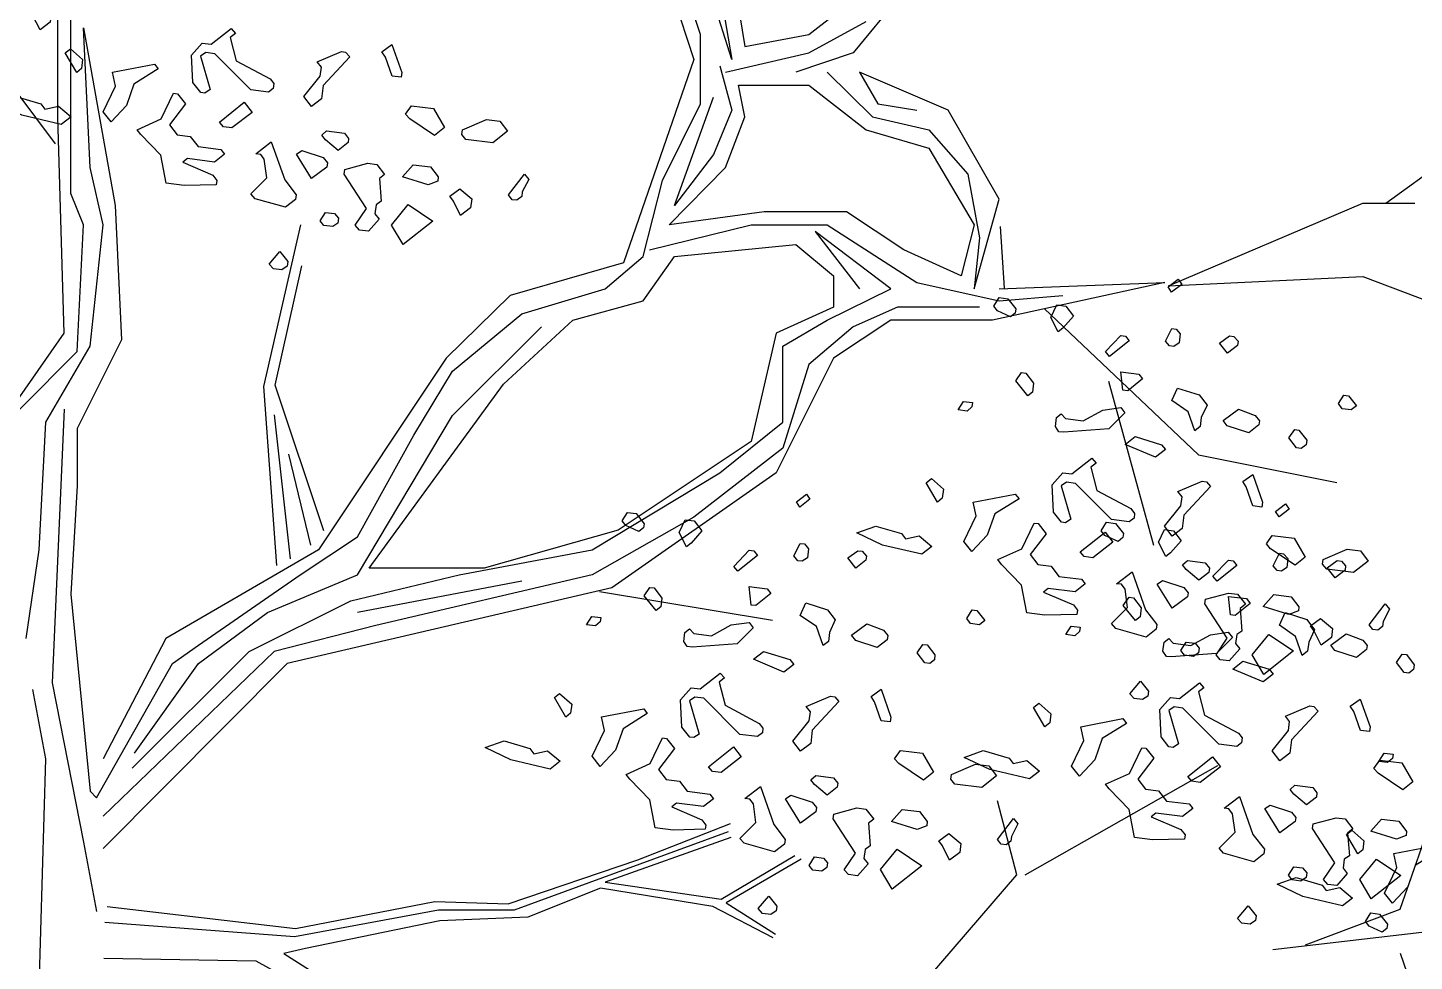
# Model space of a CAD drawing. Header units: millimetres. Extents: x 935 to 13922, y 3203 to 7816.
# Drawn here: x 5887.9 to 5983.4, y 4284.7 to 4349 of the extents above; entities that cross this region are included whole.
import ezdxf

# ---------------------------------------------------------------- set-up
doc = ezdxf.new("R2010")
doc.units = ezdxf.units.MM
doc.layers.add('ALBERI', color=104, linetype='Continuous')

msp = doc.modelspace()

# ---------------------------------------------------------------- linework, layer by layer
at = {"layer": 'ALBERI', "color": 44, "linetype": 'ByBlock'}
for p, q in [((5934.199, 4348.501), (5931.591, 4356.403)), ((5936.36, 4346.786), (5933.305, 4356.403)), ((5934.646, 4356.85), (5936.36, 4346.786)), ((5935.913, 4355.956), (5937.254, 4347.681)), ((5889.774, 4340.973), (5879.172, 4355.17)), ((5889.935, 4342.835), (5889.935, 4352.452)), ((5932.038, 4352.005), (5933.752, 4346.786)), ((5890.829, 4343.283), (5890.829, 4350.737)), ((5892.171, 4339.331), (5891.723, 4348.948)), ((5891.723, 4348.948), (5893.884, 4336.722)), ((5934.199, 4343.73), (5934.199, 4348.501)), ((5937.254, 4347.681), (5941.651, 4348.501)), ((5933.752, 4346.786), (5928.908, 4332.771)), ((5935.913, 4345.892), (5941.651, 4347.234)), ((5944.706, 4347.234), (5940.756, 4345.892)), ((5935.54, 4346.339), (5936.36, 4343.283)), ((5937.254, 4342.835), (5936.807, 4344.997)), ((5936.807, 4344.997), (5941.651, 4344.997)), ((5931.591, 4338.437), (5934.199, 4343.73)), ((5932.41, 4336.722), (5935.093, 4344.177)), ((5890.382, 4327.926), (5889.935, 4342.835)), ((5890.829, 4337.542), (5890.829, 4343.283)), ((5936.36, 4343.283), (5935.093, 4340.226)), ((5935.913, 4339.331), (5937.254, 4342.835)), ((5935.093, 4340.226), (5932.41, 4336.722)), ((5893.065, 4335.38), (5892.171, 4339.331)), ((5932.038, 4335.38), (5935.913, 4339.331)), ((5930.249, 4333.218), (5931.591, 4338.437)), ((5891.723, 4335.38), (5890.829, 4337.542)), ((5893.884, 4336.722), (5894.332, 4327.478)), ((5938.595, 4336.275), (5932.038, 4335.38)), ((5944.259, 4336.275), (5938.595, 4336.275)), ((5891.276, 4326.658), (5891.723, 4335.38)), ((5892.171, 4327.031), (5893.065, 4335.38)), ((5930.697, 4333.666), (5937.701, 4335.38)), ((5937.701, 4335.38), (5942.918, 4335.38)), ((5932.41, 4333.218), (5940.756, 4334.039)), ((5940.756, 4334.039), (5943.365, 4331.877)), ((5927.641, 4330.982), (5930.249, 4333.218)), ((5930.249, 4330.162), (5932.41, 4333.218)), ((5928.908, 4332.771), (5921.084, 4330.535)), ((5921.084, 4330.535), (5916.687, 4326.211)), ((5921.903, 4329.267), (5927.641, 4330.982)), ((5925.406, 4328.82), (5930.249, 4330.162)), ((5917.134, 4325.316), (5921.903, 4329.267)), ((5943.365, 4329.715), (5939.415, 4327.926)), ((5917.134, 4322.26), (5923.245, 4328.373)), ((5920.637, 4324.422), (5925.406, 4328.82)), ((5939.862, 4327.031), (5942.918, 4328.82)), ((5886.433, 4322.26), (5890.382, 4327.926)), ((5894.332, 4327.478), (5891.276, 4321.365)), ((5939.415, 4327.926), (5937.701, 4320.471)), ((5887.327, 4322.707), (5891.276, 4326.658)), ((5889.115, 4321.812), (5892.171, 4327.031)), ((5939.862, 4321.812), (5939.862, 4327.031)), ((5916.687, 4326.211), (5907.894, 4313.016)), ((5943.365, 4326.211), (5939.415, 4318.309)), ((5941.651, 4325.764), (5939.862, 4320.023)), ((5911.396, 4311.748), (5920.637, 4324.422)), ((5914.452, 4320.918), (5917.134, 4325.316)), ((5962.292, 4324.628), (5965.399, 4313.328)), ((5890.382, 4322.707), (5889.562, 4303.846)), ((5888.668, 4313.016), (5889.115, 4321.812)), ((5910.577, 4311.301), (5917.134, 4322.26)), ((5935.54, 4318.309), (5939.862, 4321.812)), ((5891.276, 4321.365), (5891.276, 4317.414)), ((5910.577, 4313.91), (5914.452, 4320.918)), ((5937.701, 4320.471), (5928.535, 4314.358)), ((5939.862, 4320.023), (5933.752, 4315.252)), ((5926.747, 4313.016), (5935.54, 4318.309)), ((5939.415, 4318.309), (5928.088, 4310.407)), ((5891.276, 4317.414), (5890.829, 4309.959)), ((5933.752, 4315.252), (5926.747, 4311.301)), ((5906.627, 4311.301), (5910.577, 4313.91)), ((5928.535, 4314.358), (5919.295, 4311.748)), ((5887.774, 4306.903), (5888.668, 4313.016)), ((5907.894, 4313.016), (5897.387, 4306.903)), ((5917.581, 4311.301), (5926.747, 4313.016)), ((5899.622, 4306.455), (5906.627, 4311.301)), ((5904.392, 4308.692), (5910.577, 4311.301)), ((5910.129, 4309.512), (5917.581, 4311.301)), ((5919.295, 4311.748), (5911.396, 4311.748)), ((5926.747, 4311.301), (5911.843, 4307.797)), ((5928.088, 4310.407), (5905.733, 4305.188)), ((5921.903, 4310.854), (5910.577, 4308.692)), ((5927.254, 4310.133), (5939.161, 4308.175)), ((5890.829, 4309.959), (5892.171, 4296.391)), ((5903.125, 4306.008), (5910.129, 4309.512)), ((5899.622, 4305.188), (5904.392, 4308.692)), ((5911.843, 4307.797), (5904.839, 4306.008)), ((5897.387, 4306.903), (5893.065, 4298.628)), ((5897.834, 4305.188), (5899.622, 4306.455)), ((5904.839, 4306.008), (5893.065, 4294.677)), ((5895.06, 4297.979), (5903.125, 4306.008)), ((5892.618, 4295.944), (5897.834, 4305.188)), ((5905.733, 4305.188), (5893.065, 4292.44)), ((5895.226, 4299.001), (5899.622, 4305.188)), ((5889.115, 4298.628), (5888.221, 4303.399)), ((5889.562, 4303.846), (5891.723, 4292.888)), ((5888.668, 4282.823), (5889.115, 4298.628)), ((5956.548, 4290.634), (5969.825, 4298.168)), ((5892.171, 4296.391), (5892.618, 4295.944)), ((5955.983, 4290.634), (5954.665, 4295.719)), ((5891.723, 4292.888), (5892.618, 4288.116)), ((5948.45, 4281.877), (5955.983, 4290.634)), ((5975.861, 4285.819), (5982.385, 4288.267)), ((5973.613, 4285.493), (5984.868, 4286.798))]:
    msp.add_line(p, q, dxfattribs=at)
at = {"layer": 'ALBERI', "color": 104, "linetype": 'ByBlock'}
for p, q in [((5941.651, 4348.501), (5947.314, 4352.899)), ((5948.655, 4352.005), (5944.706, 4347.234)), ((5941.651, 4347.234), (5945.6, 4349.396)), ((5942.918, 4345.892), (5946.047, 4342.835)), ((5951.264, 4343.283), (5945.153, 4345.892)), ((5945.153, 4345.892), (5946.42, 4343.73)), ((5941.651, 4344.997), (5945.6, 4341.941)), ((5946.42, 4343.73), (5949.103, 4343.283)), ((5946.047, 4342.835), (5949.922, 4341.941)), ((5954.766, 4337.17), (5951.264, 4343.283)), ((5981.407, 4336.894), (5989.725, 4342.931)), ((5945.6, 4341.941), (5949.922, 4340.673)), ((5949.922, 4341.941), (5952.605, 4338.884)), ((5949.922, 4340.673), (5953.052, 4335.38)), ((5952.605, 4338.884), (5953.425, 4334.486)), ((5953.052, 4330.982), (5954.766, 4337.17)), ((5966.436, 4331.183), (5979.811, 4336.894)), ((5979.811, 4336.894), (5983.4, 4336.894)), ((5948.208, 4333.666), (5944.259, 4336.275)), ((5947.314, 4330.982), (5942.098, 4334.933)), ((5942.098, 4334.933), (5945.153, 4330.982)), ((5942.918, 4335.38), (5949.103, 4331.429)), ((5953.052, 4335.38), (5952.158, 4331.877)), ((5955.136, 4331.031), (5954.853, 4335.269)), ((5953.425, 4334.486), (5953.052, 4330.982)), ((5952.158, 4331.877), (5948.208, 4333.666)), ((5943.365, 4331.877), (5943.365, 4329.715)), ((5949.103, 4331.429), (5954.766, 4330.162)), ((5966.167, 4331.429), (5954.319, 4328.82)), ((5954.766, 4330.982), (5966.167, 4331.429)), ((5966.436, 4331.183), (5979.811, 4331.835)), ((5979.811, 4331.835), (5998.243, 4324.819)), ((5942.918, 4328.82), (5947.314, 4330.982)), ((5954.766, 4330.162), (5959.163, 4330.535)), ((5947.761, 4329.715), (5944.706, 4328.373)), ((5953.425, 4329.715), (5947.761, 4329.715)), ((5957.866, 4329.619), (5968.507, 4319.543)), ((5944.706, 4328.373), (5941.651, 4325.764)), ((5947.314, 4328.82), (5943.365, 4326.211)), ((5954.319, 4328.82), (5947.314, 4328.82)), ((5968.507, 4319.543), (5978.017, 4317.66)), ((5982.385, 4288.267), (5984.832, 4295.284)), ((5982.385, 4285.246), (5984.832, 4278.229))]:
    msp.add_line(p, q, dxfattribs=at)
at = {"layer": 'ALBERI', "color": 104}
for points in [[(5889.412, 4349.345), (5888.719, 4348.807), (5888.219, 4349.789), (5887.97, 4350.152), (5888.658, 4350.653), (5889.49, 4349.96), (5889.412, 4349.345)], [(5901.806, 4348.291), (5902.229, 4346.693), (5904.571, 4345.442), (5904.824, 4345.116), (5904.783, 4344.79), (5904.457, 4344.537), (5903.226, 4344.693), (5900.746, 4347.175), (5900.131, 4347.253), (5899.769, 4347.004), (5900.435, 4344.715), (5900.073, 4344.466), (5899.784, 4344.503), (5899.246, 4345.196), (5899.154, 4347.082), (5899.883, 4347.909), (5900.498, 4347.831), (5901.884, 4348.906), (5902.173, 4348.575), (5901.806, 4348.291)], [(5891.575, 4346.165), (5891.245, 4345.876), (5890.46, 4347.225), (5890.826, 4347.509), (5891.653, 4346.78), (5891.575, 4346.165)], [(5910.055, 4346.955), (5908.225, 4344.98), (5908.111, 4344.076), (5907.418, 4343.538), (5906.881, 4344.231), (5908.014, 4345.632), (5908.091, 4346.247), (5907.807, 4346.614), (5909.477, 4347.322), (5909.766, 4347.285), (5910.055, 4346.955)], [(5913.591, 4345.552), (5912.976, 4345.63), (5912.516, 4346.938), (5912.268, 4347.3), (5912.956, 4347.801), (5913.632, 4345.878), (5913.591, 4345.552)], [(5895.188, 4345.083), (5894.671, 4343.605), (5893.611, 4342.489), (5893.073, 4343.182), (5893.922, 4344.949), (5893.71, 4345.895), (5896.611, 4346.448), (5896.864, 4346.122), (5895.188, 4345.083)], [(5898.729, 4343.717), (5897.627, 4342.275), (5898.165, 4341.583), (5899.069, 4341.468), (5899.607, 4340.776), (5901.163, 4340.579), (5901.416, 4340.253), (5900.723, 4339.716), (5898.877, 4339.949), (5898.551, 4339.696), (5900.608, 4338.811), (5900.893, 4338.444), (5900.856, 4338.155), (5898.644, 4338.103), (5897.414, 4338.259), (5897.032, 4340.182), (5895.668, 4341.604), (5895.415, 4341.93), (5897.053, 4342.679), (5897.902, 4344.446), (5898.191, 4344.41), (5898.729, 4343.717)], [(5889.052, 4343.359), (5889.998, 4343.57), (5890.861, 4342.836), (5890.168, 4342.299), (5887.455, 4342.936), (5885.687, 4343.784), (5886.995, 4344.244), (5888.768, 4343.726), (5889.052, 4343.359)], [(5901.938, 4342.062), (5901.359, 4342.135), (5901.07, 4342.465), (5902.786, 4343.829), (5903.324, 4343.136), (5901.938, 4342.062)], [(5916.572, 4342.088), (5915.879, 4341.55), (5914.184, 4342.683), (5913.895, 4343.014), (5914.299, 4343.588), (5915.818, 4343.396), (5916.572, 4342.088)], [(5920.914, 4341.833), (5919.896, 4341.043), (5918.05, 4341.276), (5917.761, 4341.607), (5917.802, 4341.932), (5919.472, 4342.64), (5920.377, 4342.526), (5920.914, 4341.833)], [(5909.971, 4341.341), (5909.935, 4341.051), (5909.242, 4340.514), (5908.379, 4341.248), (5908.126, 4341.574), (5908.456, 4341.863), (5909.687, 4341.708), (5909.971, 4341.341)], [(5906.356, 4337.46), (5906.315, 4337.134), (5905.622, 4336.597), (5903.529, 4337.192), (5903.24, 4337.523), (5904.336, 4338.634), (5904.165, 4339.906), (5903.913, 4340.232), (5903.587, 4340.273), (5904.647, 4341.095), (5905.566, 4338.479), (5906.356, 4337.46)], [(5908.508, 4339.651), (5908.471, 4339.362), (5907.416, 4338.576), (5906.378, 4340.251), (5906.74, 4340.499), (5908.223, 4340.018), (5908.508, 4339.651)], [(5912.451, 4338.859), (5912.085, 4338.574), (5912.218, 4337.013), (5911.856, 4336.765), (5911.778, 4336.15), (5912.063, 4335.783), (5911.333, 4334.956), (5910.718, 4335.034), (5910.429, 4335.365), (5911.2, 4336.517), (5909.66, 4338.88), (5909.701, 4339.206), (5911.299, 4339.629), (5911.914, 4339.552), (5912.451, 4338.859)], [(5916.142, 4338.686), (5916.106, 4338.397), (5915.45, 4338.149), (5913.682, 4338.703), (5914.411, 4339.53), (5915.605, 4339.379), (5916.142, 4338.686)], [(5921.931, 4337.661), (5921.89, 4337.335), (5921.564, 4337.083), (5921.238, 4337.124), (5920.986, 4337.45), (5922.087, 4338.891), (5922.371, 4338.524), (5921.931, 4337.661)], [(5918.374, 4336.567), (5917.681, 4336.029), (5917.181, 4337.011), (5916.932, 4337.374), (5917.621, 4337.875), (5918.452, 4337.182), (5918.374, 4336.567)], [(5909.276, 4335.841), (5909.235, 4335.515), (5908.873, 4335.267), (5908.258, 4335.345), (5908.005, 4335.671), (5908.372, 4336.249), (5908.987, 4336.172), (5909.276, 4335.841)], [(5913.716, 4334.03), (5912.931, 4335.379), (5914.064, 4336.78), (5915.758, 4335.647), (5913.716, 4334.03)], [(5905.735, 4332.539), (5905.372, 4332.291), (5904.793, 4332.364), (5904.504, 4332.694), (5905.238, 4333.557), (5905.776, 4332.865), (5905.735, 4332.539)], [(5967.237, 4327.884), (5967.159, 4327.269), (5966.797, 4327.02), (5966.508, 4327.057), (5966.219, 4327.387), (5966.659, 4328.251), (5966.948, 4328.214), (5967.237, 4327.884)], [(5963.722, 4327.409), (5962.372, 4326.329), (5962.083, 4326.66), (5963.143, 4327.776), (5963.469, 4327.735), (5963.722, 4327.409)], [(5971.217, 4327.381), (5971.181, 4327.091), (5970.488, 4326.554), (5969.951, 4327.247), (5970.639, 4327.748), (5970.928, 4327.711), (5971.217, 4327.381)], [(5957.141, 4324.491), (5957.063, 4323.876), (5956.737, 4323.623), (5955.91, 4324.646), (5956.314, 4325.22), (5956.603, 4325.184), (5957.141, 4324.491)], [(5964.641, 4324.793), (5963.618, 4323.967), (5963.292, 4324.008), (5963.158, 4325.274), (5964.388, 4325.119), (5964.641, 4324.793)], [(5969.081, 4322.982), (5968.677, 4322.114), (5968.599, 4321.499), (5968.233, 4321.215), (5967.773, 4322.523), (5966.657, 4323.288), (5967.06, 4324.156), (5968.544, 4323.675), (5969.081, 4322.982)], [(5979.368, 4322.932), (5979.001, 4322.648), (5978.386, 4322.726), (5978.137, 4323.088), (5978.504, 4323.666), (5978.83, 4323.625), (5979.368, 4322.932)], [(5952.891, 4322.859), (5952.56, 4322.57), (5951.945, 4322.647), (5952.312, 4323.226), (5952.927, 4323.148), (5952.891, 4322.859)], [(5962.33, 4321.335), (5959.212, 4321.104), (5958.887, 4321.145), (5958.638, 4321.508), (5958.716, 4322.123), (5959.042, 4322.376), (5959.331, 4322.045), (5960.562, 4321.89), (5961.906, 4322.639), (5963.141, 4322.814), (5963.426, 4322.447), (5962.33, 4321.335)], [(5972.694, 4321.901), (5972.657, 4321.611), (5971.964, 4321.074), (5970.481, 4321.555), (5970.197, 4321.922), (5971.252, 4322.708), (5972.409, 4322.268), (5972.694, 4321.901)], [(5966.232, 4319.923), (5965.539, 4319.386), (5963.445, 4320.275), (5964.138, 4320.813), (5965.942, 4320.254), (5966.232, 4319.923)], [(5975.945, 4320.571), (5975.903, 4320.246), (5975.577, 4319.993), (5975.252, 4320.034), (5974.714, 4320.727), (5975.118, 4321.301), (5975.407, 4321.264), (5975.945, 4320.571)], [(5961.078, 4318.7), (5961.501, 4317.102), (5963.842, 4315.851), (5964.095, 4315.525), (5964.054, 4315.199), (5963.728, 4314.946), (5962.498, 4315.102), (5960.018, 4317.584), (5959.402, 4317.662), (5959.04, 4317.413), (5959.707, 4315.123), (5959.344, 4314.875), (5959.055, 4314.912), (5958.518, 4315.605), (5958.425, 4317.491), (5959.154, 4318.318), (5959.77, 4318.24), (5961.155, 4319.315), (5961.444, 4318.984), (5961.078, 4318.7)], [(5950.847, 4316.574), (5950.516, 4316.285), (5949.731, 4317.634), (5950.098, 4317.918), (5950.925, 4317.189), (5950.847, 4316.574)], [(5969.327, 4317.364), (5967.497, 4315.389), (5967.382, 4314.485), (5966.69, 4313.947), (5966.152, 4314.64), (5967.285, 4316.041), (5967.363, 4316.656), (5967.078, 4317.023), (5968.748, 4317.731), (5969.038, 4317.694), (5969.327, 4317.364)], [(5972.862, 4315.961), (5972.247, 4316.039), (5971.788, 4317.347), (5971.539, 4317.709), (5972.228, 4318.21), (5972.904, 4316.287), (5972.862, 4315.961)], [(5954.46, 4315.492), (5953.942, 4314.014), (5952.882, 4312.898), (5952.345, 4313.591), (5953.193, 4315.358), (5952.982, 4316.304), (5955.882, 4316.857), (5956.135, 4316.53), (5954.46, 4315.492)], [(5958, 4314.126), (5956.899, 4312.684), (5957.436, 4311.992), (5958.341, 4311.877), (5958.878, 4311.184), (5960.434, 4310.988), (5960.687, 4310.662), (5959.994, 4310.124), (5958.149, 4310.358), (5957.823, 4310.105), (5959.88, 4309.22), (5960.164, 4308.853), (5960.128, 4308.564), (5957.916, 4308.512), (5956.685, 4308.668), (5956.303, 4310.591), (5954.939, 4312.013), (5954.686, 4312.339), (5956.325, 4313.088), (5957.173, 4314.855), (5957.463, 4314.819), (5958, 4314.126)], [(5948.323, 4313.768), (5949.269, 4313.979), (5950.132, 4313.245), (5949.439, 4312.708), (5946.726, 4313.345), (5944.958, 4314.193), (5946.266, 4314.653), (5948.039, 4314.135), (5948.323, 4313.768)], [(5961.21, 4312.471), (5960.631, 4312.544), (5960.342, 4312.874), (5962.058, 4314.238), (5962.595, 4313.545), (5961.21, 4312.471)], [(5975.843, 4312.497), (5975.151, 4311.959), (5973.456, 4313.092), (5973.167, 4313.423), (5973.57, 4313.997), (5975.09, 4313.805), (5975.843, 4312.497)], [(5938.127, 4312.613), (5936.778, 4311.534), (5936.489, 4311.865), (5937.549, 4312.98), (5937.874, 4312.939), (5938.127, 4312.613)], [(5941.643, 4313.088), (5941.565, 4312.473), (5941.203, 4312.225), (5940.913, 4312.261), (5940.624, 4312.592), (5941.064, 4313.455), (5941.354, 4313.419), (5941.643, 4313.088)], [(5945.623, 4312.585), (5945.586, 4312.296), (5944.893, 4311.758), (5944.356, 4312.451), (5945.044, 4312.952), (5945.334, 4312.916), (5945.623, 4312.585)], [(5980.186, 4312.242), (5979.167, 4311.452), (5977.322, 4311.685), (5977.033, 4312.016), (5977.074, 4312.341), (5978.744, 4313.049), (5979.648, 4312.935), (5980.186, 4312.242)], [(5969.243, 4311.75), (5969.206, 4311.46), (5968.513, 4310.923), (5967.65, 4311.657), (5967.397, 4311.983), (5967.728, 4312.272), (5968.958, 4312.117), (5969.243, 4311.75)], [(5971.131, 4311.941), (5969.781, 4310.861), (5969.492, 4311.192), (5970.552, 4312.308), (5970.878, 4312.267), (5971.131, 4311.941)], [(5974.646, 4312.416), (5974.569, 4311.801), (5974.206, 4311.552), (5973.917, 4311.589), (5973.628, 4311.919), (5974.068, 4312.783), (5974.357, 4312.746), (5974.646, 4312.416)], [(5978.626, 4311.913), (5978.59, 4311.623), (5977.897, 4311.086), (5977.36, 4311.779), (5978.048, 4312.28), (5978.337, 4312.243), (5978.626, 4311.913)], [(5965.628, 4307.869), (5965.586, 4307.543), (5964.894, 4307.006), (5962.8, 4307.601), (5962.511, 4307.932), (5963.607, 4309.043), (5963.437, 4310.314), (5963.184, 4310.641), (5962.858, 4310.682), (5963.918, 4311.504), (5964.837, 4308.888), (5965.628, 4307.869)], [(5931.546, 4309.695), (5931.468, 4309.08), (5931.142, 4308.827), (5930.316, 4309.851), (5930.719, 4310.425), (5931.009, 4310.388), (5931.546, 4309.695)], [(5939.047, 4309.997), (5938.023, 4309.171), (5937.698, 4309.212), (5937.564, 4310.479), (5938.794, 4310.323), (5939.047, 4309.997)], [(5967.779, 4310.06), (5967.743, 4309.771), (5966.688, 4308.985), (5965.649, 4310.66), (5966.012, 4310.908), (5967.495, 4310.427), (5967.779, 4310.06)], [(5943.486, 4308.187), (5943.083, 4307.319), (5943.005, 4306.704), (5942.638, 4306.419), (5942.179, 4307.727), (5941.062, 4308.493), (5941.466, 4309.361), (5942.949, 4308.879), (5943.486, 4308.187)], [(5964.55, 4309.023), (5964.472, 4308.408), (5964.146, 4308.155), (5963.319, 4309.178), (5963.723, 4309.752), (5964.012, 4309.715), (5964.55, 4309.023)], [(5971.723, 4309.268), (5971.356, 4308.983), (5971.49, 4307.422), (5971.127, 4307.174), (5971.05, 4306.559), (5971.334, 4306.192), (5970.605, 4305.365), (5969.99, 4305.443), (5969.701, 4305.774), (5970.471, 4306.926), (5968.932, 4309.289), (5968.973, 4309.615), (5970.57, 4310.038), (5971.185, 4309.96), (5971.723, 4309.268)], [(5972.05, 4309.325), (5971.027, 4308.498), (5970.701, 4308.54), (5970.567, 4309.806), (5971.797, 4309.651), (5972.05, 4309.325)], [(5975.414, 4309.095), (5975.377, 4308.806), (5974.721, 4308.558), (5972.953, 4309.112), (5973.682, 4309.939), (5974.876, 4309.788), (5975.414, 4309.095)], [(5981.203, 4308.07), (5981.162, 4307.744), (5980.835, 4307.491), (5980.51, 4307.533), (5980.257, 4307.859), (5981.358, 4309.3), (5981.643, 4308.933), (5981.203, 4308.07)], [(5927.296, 4308.063), (5926.966, 4307.774), (5926.351, 4307.852), (5926.718, 4308.43), (5927.333, 4308.353), (5927.296, 4308.063)], [(5953.773, 4308.137), (5953.406, 4307.852), (5952.791, 4307.93), (5952.543, 4308.292), (5952.91, 4308.871), (5953.236, 4308.83), (5953.773, 4308.137)], [(5976.49, 4307.514), (5976.086, 4306.646), (5976.008, 4306.031), (5975.642, 4305.747), (5975.182, 4307.054), (5974.066, 4307.82), (5974.469, 4308.688), (5975.953, 4308.207), (5976.49, 4307.514)], [(5977.646, 4306.975), (5976.953, 4306.438), (5976.452, 4307.42), (5976.204, 4307.783), (5976.892, 4308.284), (5977.723, 4307.591), (5977.646, 4306.975)], [(5936.735, 4306.54), (5933.618, 4306.309), (5933.292, 4306.35), (5933.044, 4306.712), (5933.122, 4307.327), (5933.448, 4307.58), (5933.737, 4307.25), (5934.967, 4307.094), (5936.312, 4307.843), (5937.547, 4308.018), (5937.831, 4307.651), (5936.735, 4306.54)], [(5947.099, 4307.105), (5947.063, 4306.816), (5946.37, 4306.278), (5944.887, 4306.76), (5944.602, 4307.127), (5945.657, 4307.912), (5946.815, 4307.472), (5947.099, 4307.105)], [(5960.3, 4307.391), (5959.969, 4307.102), (5959.354, 4307.179), (5959.721, 4307.758), (5960.336, 4307.68), (5960.3, 4307.391)], [(5969.739, 4305.867), (5966.621, 4305.636), (5966.296, 4305.677), (5966.048, 4306.04), (5966.125, 4306.655), (5966.451, 4306.908), (5966.74, 4306.577), (5967.971, 4306.422), (5969.315, 4307.171), (5970.55, 4307.346), (5970.835, 4306.979), (5969.739, 4305.867)], [(5980.103, 4306.433), (5980.066, 4306.143), (5979.373, 4305.606), (5977.89, 4306.087), (5977.606, 4306.454), (5978.661, 4307.24), (5979.818, 4306.8), (5980.103, 4306.433)], [(5950.35, 4305.776), (5950.309, 4305.45), (5949.983, 4305.197), (5949.657, 4305.238), (5949.12, 4305.931), (5949.523, 4306.505), (5949.813, 4306.468), (5950.35, 4305.776)], [(5968.548, 4306.25), (5968.507, 4305.924), (5968.144, 4305.676), (5967.529, 4305.754), (5967.276, 4306.08), (5967.644, 4306.658), (5968.259, 4306.581), (5968.548, 4306.25)], [(5972.988, 4304.439), (5972.202, 4305.788), (5973.335, 4307.189), (5975.03, 4306.056), (5972.988, 4304.439)], [(5940.637, 4305.128), (5939.944, 4304.591), (5937.851, 4305.48), (5938.544, 4306.017), (5940.348, 4305.459), (5940.637, 4305.128)], [(5973.641, 4304.455), (5972.948, 4303.918), (5970.854, 4304.807), (5971.547, 4305.345), (5973.351, 4304.786), (5973.641, 4304.455)], [(5983.354, 4305.103), (5983.312, 4304.777), (5982.986, 4304.525), (5982.661, 4304.566), (5982.123, 4305.258), (5982.527, 4305.832), (5982.816, 4305.796), (5983.354, 4305.103)], [(5935.483, 4303.904), (5935.906, 4302.307), (5938.248, 4301.055), (5938.501, 4300.729), (5938.46, 4300.404), (5938.133, 4300.151), (5936.903, 4300.306), (5934.423, 4302.788), (5933.808, 4302.866), (5933.446, 4302.618), (5934.112, 4300.328), (5933.75, 4300.08), (5933.461, 4300.116), (5932.923, 4300.809), (5932.831, 4302.695), (5933.56, 4303.522), (5934.175, 4303.445), (5935.561, 4304.519), (5935.85, 4304.189), (5935.483, 4303.904)], [(5947.268, 4301.166), (5946.653, 4301.243), (5946.193, 4302.551), (5945.945, 4302.913), (5946.633, 4303.415), (5947.309, 4301.491), (5947.268, 4301.166)], [(5965.006, 4302.948), (5964.644, 4302.7), (5964.065, 4302.773), (5963.776, 4303.103), (5964.51, 4303.966), (5965.047, 4303.274), (5965.006, 4302.948)], [(5968.487, 4303.232), (5968.91, 4301.634), (5971.251, 4300.383), (5971.504, 4300.057), (5971.463, 4299.731), (5971.137, 4299.478), (5969.907, 4299.634), (5967.427, 4302.116), (5966.811, 4302.194), (5966.449, 4301.945), (5967.116, 4299.655), (5966.754, 4299.407), (5966.464, 4299.444), (5965.927, 4300.136), (5965.834, 4302.023), (5966.564, 4302.85), (5967.179, 4302.772), (5968.564, 4303.847), (5968.853, 4303.516), (5968.487, 4303.232)], [(5925.252, 4301.778), (5924.922, 4301.489), (5924.136, 4302.838), (5924.503, 4303.123), (5925.33, 4302.393), (5925.252, 4301.778)], [(5943.732, 4302.568), (5941.902, 4300.594), (5941.788, 4299.689), (5941.095, 4299.152), (5940.558, 4299.844), (5941.69, 4301.245), (5941.768, 4301.86), (5941.484, 4302.227), (5943.154, 4302.935), (5943.443, 4302.899), (5943.732, 4302.568)], [(5958.256, 4301.106), (5957.925, 4300.816), (5957.14, 4302.166), (5957.507, 4302.45), (5958.334, 4301.721), (5958.256, 4301.106)], [(5980.271, 4300.493), (5979.656, 4300.571), (5979.197, 4301.879), (5978.948, 4302.241), (5979.637, 4302.742), (5980.313, 4300.819), (5980.271, 4300.493)], [(5928.865, 4300.697), (5928.348, 4299.218), (5927.288, 4298.102), (5926.75, 4298.795), (5927.599, 4300.563), (5927.387, 4301.508), (5930.288, 4302.061), (5930.54, 4301.735), (5928.865, 4300.697)], [(5976.736, 4301.895), (5974.906, 4299.921), (5974.791, 4299.017), (5974.099, 4298.479), (5973.561, 4299.172), (5974.694, 4300.573), (5974.772, 4301.188), (5974.487, 4301.555), (5976.157, 4302.263), (5976.447, 4302.226), (5976.736, 4301.895)], [(5961.869, 4300.024), (5961.351, 4298.546), (5960.291, 4297.43), (5959.754, 4298.123), (5960.602, 4299.89), (5960.391, 4300.836), (5963.291, 4301.388), (5963.544, 4301.062), (5961.869, 4300.024)], [(5922.729, 4298.972), (5923.675, 4299.184), (5924.538, 4298.45), (5923.845, 4297.912), (5921.132, 4298.549), (5919.364, 4299.397), (5920.672, 4299.857), (5922.445, 4299.339), (5922.729, 4298.972)], [(5932.406, 4299.33), (5931.304, 4297.889), (5931.842, 4297.196), (5932.746, 4297.082), (5933.284, 4296.389), (5934.84, 4296.192), (5935.092, 4295.866), (5934.4, 4295.329), (5932.554, 4295.562), (5932.228, 4295.309), (5934.285, 4294.424), (5934.57, 4294.058), (5934.533, 4293.768), (5932.321, 4293.717), (5931.091, 4293.872), (5930.709, 4295.795), (5929.345, 4297.217), (5929.092, 4297.543), (5930.73, 4298.292), (5931.579, 4300.06), (5931.868, 4300.023), (5932.406, 4299.33)], [(5935.615, 4297.675), (5935.036, 4297.748), (5934.747, 4298.079), (5936.463, 4299.443), (5937.001, 4298.75), (5935.615, 4297.675)], [(5950.249, 4297.701), (5949.556, 4297.164), (5947.861, 4298.297), (5947.572, 4298.627), (5947.976, 4299.201), (5949.495, 4299.009), (5950.249, 4297.701)], [(5955.733, 4298.3), (5956.678, 4298.511), (5957.541, 4297.777), (5956.848, 4297.24), (5954.135, 4297.877), (5952.368, 4298.725), (5953.675, 4299.185), (5955.448, 4298.666), (5955.733, 4298.3)], [(5965.409, 4298.658), (5964.308, 4297.216), (5964.845, 4296.524), (5965.75, 4296.409), (5966.287, 4295.716), (5967.843, 4295.52), (5968.096, 4295.194), (5967.403, 4294.656), (5965.558, 4294.89), (5965.232, 4294.637), (5967.289, 4293.752), (5967.573, 4293.385), (5967.537, 4293.096), (5965.325, 4293.044), (5964.095, 4293.2), (5963.713, 4295.123), (5962.348, 4296.545), (5962.095, 4296.871), (5963.734, 4297.62), (5964.582, 4299.387), (5964.872, 4299.351), (5965.409, 4298.658)], [(5968.619, 4297.003), (5968.04, 4297.076), (5967.751, 4297.406), (5969.467, 4298.77), (5970.004, 4298.077), (5968.619, 4297.003)], [(5981.853, 4298.648), (5981.522, 4298.359), (5980.907, 4298.436), (5981.274, 4299.015), (5981.89, 4298.937), (5981.853, 4298.648)], [(5954.591, 4297.447), (5953.572, 4296.656), (5951.727, 4296.889), (5951.438, 4297.22), (5951.479, 4297.546), (5953.149, 4298.254), (5954.054, 4298.139), (5954.591, 4297.447)], [(5983.253, 4297.029), (5982.56, 4296.491), (5980.865, 4297.624), (5980.576, 4297.955), (5980.979, 4298.529), (5982.499, 4298.337), (5983.253, 4297.029)], [(5940.033, 4293.073), (5939.992, 4292.748), (5939.299, 4292.21), (5937.206, 4292.806), (5936.916, 4293.136), (5938.013, 4294.248), (5937.842, 4295.519), (5937.59, 4295.845), (5937.264, 4295.886), (5938.323, 4296.708), (5939.243, 4294.092), (5940.033, 4293.073)], [(5943.648, 4296.954), (5943.612, 4296.665), (5942.919, 4296.127), (5942.056, 4296.861), (5941.803, 4297.187), (5942.133, 4297.477), (5943.364, 4297.321), (5943.648, 4296.954)], [(5976.652, 4296.282), (5976.615, 4295.992), (5975.922, 4295.455), (5975.059, 4296.189), (5974.806, 4296.515), (5975.137, 4296.804), (5976.367, 4296.649), (5976.652, 4296.282)], [(5942.185, 4295.264), (5942.148, 4294.975), (5941.093, 4294.189), (5940.055, 4295.864), (5940.417, 4296.113), (5941.9, 4295.631), (5942.185, 4295.264)], [(5973.037, 4292.401), (5972.995, 4292.075), (5972.303, 4291.538), (5970.209, 4292.133), (5969.92, 4292.464), (5971.016, 4293.575), (5970.846, 4294.846), (5970.593, 4295.172), (5970.267, 4295.214), (5971.327, 4296.035), (5972.246, 4293.42), (5973.037, 4292.401)], [(5946.128, 4294.472), (5945.761, 4294.188), (5945.895, 4292.627), (5945.533, 4292.378), (5945.455, 4291.763), (5945.74, 4291.397), (5945.01, 4290.57), (5944.395, 4290.647), (5944.106, 4290.978), (5944.877, 4292.131), (5943.337, 4294.494), (5943.378, 4294.82), (5944.976, 4295.243), (5945.591, 4295.165), (5946.128, 4294.472)], [(5949.819, 4294.3), (5949.783, 4294.01), (5949.127, 4293.762), (5947.358, 4294.317), (5948.088, 4295.144), (5949.282, 4294.993), (5949.819, 4294.3)], [(5975.188, 4294.592), (5975.152, 4294.302), (5974.097, 4293.517), (5973.058, 4295.192), (5973.421, 4295.44), (5974.904, 4294.959), (5975.188, 4294.592)], [(5955.608, 4293.274), (5955.567, 4292.949), (5955.241, 4292.696), (5954.915, 4292.737), (5954.662, 4293.063), (5955.764, 4294.505), (5956.048, 4294.138), (5955.608, 4293.274)], [(5979.132, 4293.8), (5978.765, 4293.515), (5978.899, 4291.954), (5978.536, 4291.706), (5978.459, 4291.091), (5978.743, 4290.724), (5978.014, 4289.897), (5977.399, 4289.975), (5977.11, 4290.306), (5977.88, 4291.458), (5976.341, 4293.821), (5976.382, 4294.147), (5977.979, 4294.57), (5978.594, 4294.492), (5979.132, 4293.8)], [(5982.823, 4293.627), (5982.786, 4293.338), (5982.13, 4293.09), (5980.362, 4293.644), (5981.091, 4294.471), (5982.285, 4294.32), (5982.823, 4293.627)], [(5952.051, 4292.18), (5951.358, 4291.642), (5950.858, 4292.625), (5950.609, 4292.987), (5951.297, 4293.488), (5952.129, 4292.795), (5952.051, 4292.18)], [(5979.809, 4292.363), (5979.479, 4292.074), (5978.693, 4293.423), (5979.06, 4293.707), (5979.887, 4292.978), (5979.809, 4292.363)], [(5947.393, 4289.644), (5946.608, 4290.993), (5947.74, 4292.394), (5949.435, 4291.261), (5947.393, 4289.644)], [(5983.422, 4291.281), (5982.904, 4289.803), (5981.844, 4288.687), (5981.307, 4289.38), (5982.155, 4291.147), (5981.944, 4292.093), (5984.844, 4292.646), (5985.097, 4292.32), (5983.422, 4291.281)], [(5942.953, 4291.455), (5942.912, 4291.129), (5942.55, 4290.881), (5941.935, 4290.958), (5941.682, 4291.284), (5942.049, 4291.863), (5942.664, 4291.785), (5942.953, 4291.455)], [(5975.957, 4290.782), (5975.916, 4290.456), (5975.553, 4290.208), (5974.938, 4290.286), (5974.685, 4290.612), (5975.053, 4291.19), (5975.668, 4291.113), (5975.957, 4290.782)], [(5980.397, 4288.971), (5979.611, 4290.32), (5980.744, 4291.721), (5982.439, 4290.588), (5980.397, 4288.971)], [(5977.286, 4289.557), (5978.231, 4289.768), (5979.095, 4289.034), (5978.402, 4288.497), (5975.688, 4289.134), (5973.921, 4289.982), (5975.229, 4290.442), (5977.001, 4289.924), (5977.286, 4289.557)], [(5939.411, 4288.152), (5939.049, 4287.904), (5938.47, 4287.977), (5938.181, 4288.308), (5938.915, 4289.171), (5939.453, 4288.478), (5939.411, 4288.152)], [(5972.415, 4287.48), (5972.053, 4287.232), (5971.474, 4287.305), (5971.185, 4287.635), (5971.919, 4288.498), (5972.456, 4287.806), (5972.415, 4287.48)]]:
    msp.add_lwpolyline(points, dxfattribs=at)
at = {"layer": 'ALBERI', "color": 44}
for points in [[(5905.027, 4311.929), (5904.123, 4324.264), (5906.683, 4335.396)], [(5908.265, 4314.316), (5904.914, 4324.359), (5906.742, 4332.576)], [(5905.966, 4312.386), (5904.867, 4322.318)], [(5907.379, 4313.327), (5905.862, 4319.599)], [(5893.339, 4288.461), (5906.304, 4286.947), (5915.902, 4288.797), (5920.953, 4288.629), (5929.877, 4291.657), (5936.276, 4294.18)], [(5893.188, 4287.383), (5906.254, 4286.385), (5916.158, 4288.214), (5921.401, 4288.214), (5936.132, 4293.619)], [(5936.298, 4293.203), (5927.643, 4290.127), (5935.632, 4288.963), (5940.709, 4291.956)], [(5941.125, 4291.706), (5935.965, 4288.713), (5939.377, 4286.551)], [(5939.211, 4286.302), (5935.05, 4288.464), (5927.31, 4289.711), (5922.316, 4287.715), (5916.241, 4287.466), (5907.003, 4285.554), (5905.505, 4285.221), (5916.075, 4278.486), (5919.154, 4275.826), (5925.479, 4276.74), (5929.807, 4274.745)], [(5893.105, 4284.888), (5903.591, 4284.722), (5915.575, 4278.07), (5918.322, 4275.493)]]:
    msp.add_lwpolyline(points, dxfattribs=at)
at = {"layer": 'ALBERI', "color": 251}
for points in [[(5966.644, 4330.752), (5966.396, 4331.115), (5967.088, 4331.652), (5967.337, 4331.29), (5966.644, 4330.752)], [(5955.912, 4329.609), (5955.876, 4329.319), (5955.55, 4329.066), (5954.646, 4329.475), (5954.393, 4329.801), (5954.76, 4330.379), (5955.375, 4330.301), (5955.912, 4329.609)], [(5959.892, 4329.106), (5959.163, 4328.279), (5958.837, 4328.026), (5958.336, 4329.008), (5958.74, 4329.876), (5959.355, 4329.799), (5959.892, 4329.106)], [(5941.049, 4315.957), (5940.801, 4316.319), (5941.494, 4316.857), (5941.742, 4316.494), (5941.049, 4315.957)], [(5974.053, 4315.284), (5973.805, 4315.647), (5974.497, 4316.184), (5974.746, 4315.822), (5974.053, 4315.284)], [(5930.318, 4314.813), (5930.281, 4314.524), (5929.955, 4314.271), (5929.051, 4314.679), (5928.798, 4315.005), (5929.165, 4315.584), (5929.78, 4315.506), (5930.318, 4314.813)], [(5934.298, 4314.31), (5933.569, 4313.483), (5933.243, 4313.23), (5932.742, 4314.213), (5933.145, 4315.081), (5933.761, 4315.003), (5934.298, 4314.31)], [(5963.321, 4314.14), (5963.285, 4313.851), (5962.959, 4313.598), (5962.055, 4314.006), (5961.802, 4314.332), (5962.169, 4314.911), (5962.784, 4314.833), (5963.321, 4314.14)], [(5967.301, 4313.638), (5966.572, 4312.811), (5966.246, 4312.558), (5965.745, 4313.54), (5966.149, 4314.408), (5966.764, 4314.33), (5967.301, 4313.638)], [(5981.507, 4287.239), (5981.47, 4286.95), (5981.144, 4286.697), (5980.24, 4287.105), (5979.987, 4287.431), (5980.354, 4288.01), (5980.969, 4287.932), (5981.507, 4287.239)]]:
    msp.add_lwpolyline(points, dxfattribs=at)

doc.saveas('drawing.dxf')
